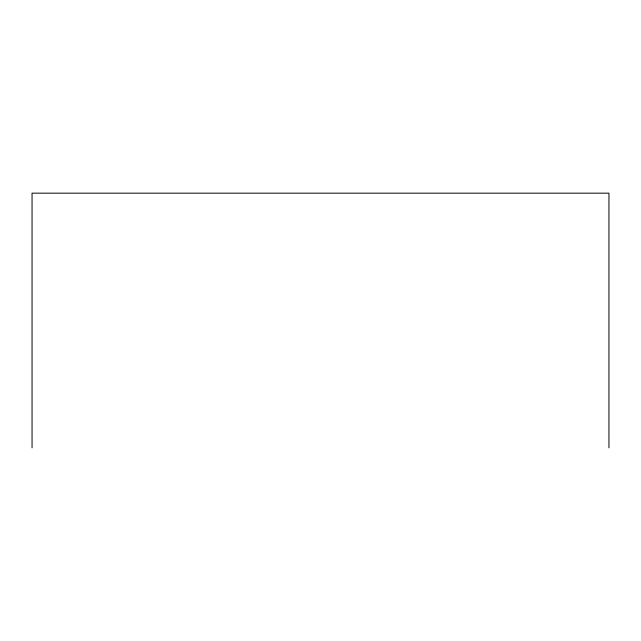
<?xml version="1.0" encoding="UTF-8"?>
<svg xmlns="http://www.w3.org/2000/svg" width="641" height="641" viewBox="0 0 641 641"><rect width="100%" height="100%" fill="white"/><g stroke="black" fill="none" stroke-linecap="round" stroke-linejoin="round"><path stroke-width="0.96" d="M608.95 447.835L608.95 193.165L32.05 193.165L32.05 447.835"/></g></svg>
